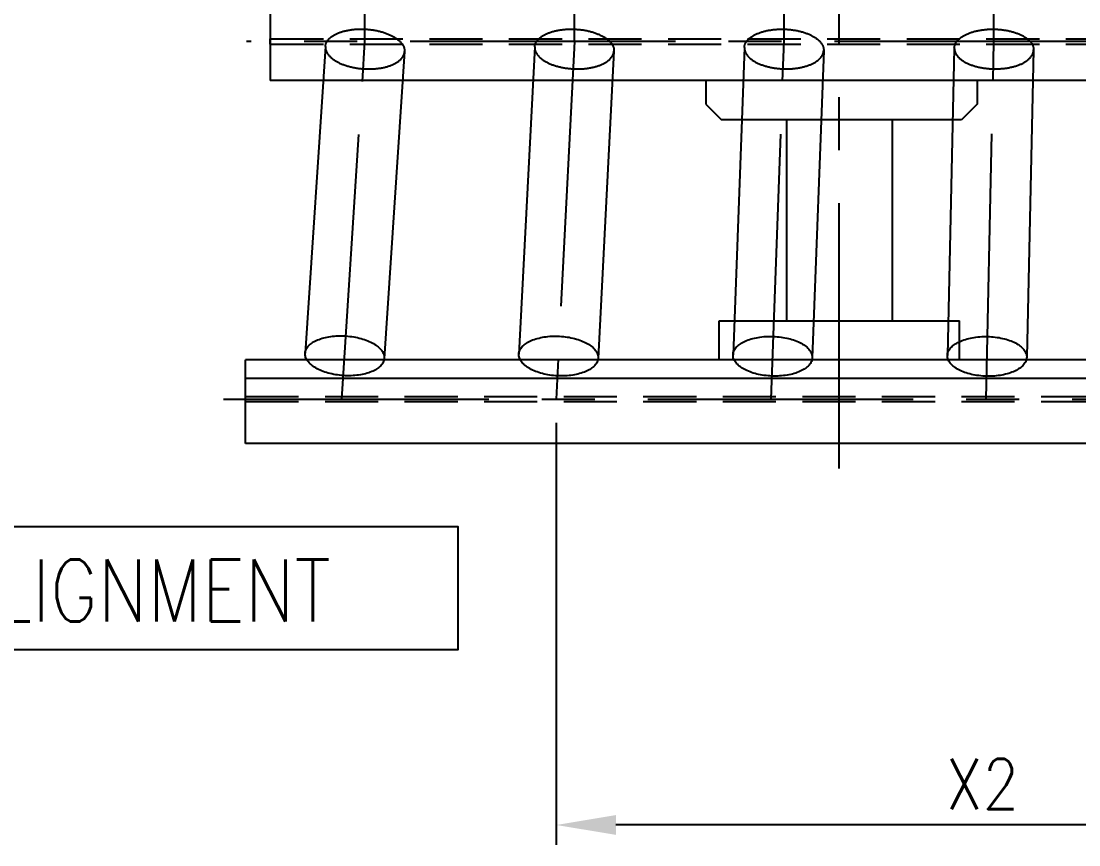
# Model space of a CAD drawing. Extents: x 0 to 13716, y 0 to 9144.
# Drawn here: x 7547 to 8560, y 2041 to 2830 of the extents above; entities that cross this region are included whole.
import ezdxf

# ---------------------------------------------------------------- set-up
doc = ezdxf.new("R2010")
doc.units = 0
doc.header["$LTSCALE"] = 8
for name, pattern in [('CENTER', [50.8, 31.75, -6.35, 6.35, -6.35]), ('HIDDEN', [9.525, 6.35, -3.175]), ('HIDDEN2', [4.7625, 3.175, -1.5875])]:
    doc.linetypes.add(name, pattern=pattern)
doc.layers.get('DEFPOINTS').update_dxf_attribs({"linetype": 'CONTINUOUS'})
for name, color, linetype in [('EMS_CL', 1, 'CENTER'), ('EMS_DIM', 3, 'CONTINUOUS'), ('EMS_HF', 3, 'HIDDEN2'), ('EMS_HIDDEN', 3, 'HIDDEN'), ('EMS_OBJECT', 2, 'CONTINUOUS'), ('EMS_TXT', 2, 'CONTINUOUS')]:
    doc.layers.add(name, color=color, linetype=linetype)
doc.styles.add('ROMANS', font='Romans', dxfattribs={"width": 0.85, "height": 48})
doc.dimstyles.get("Standard").update_dxf_attribs({"dimtxt": 2.5, "dimasz": 2.5, "dimexe": 1.25, "dimexo": 0.625, "dimtad": 1, "dimcen": 2.5, "dimazin": 3, "dimtfac": 1, "dimtmove": 0, "dimatfit": 3})

# ---------------------------------------------------------------- blocks, each defined once
blk = doc.blocks.new('*U240')
at = {"layer": 'EMS_DIM', "style": 'ROMANS', "width": 0.85}
blk.add_text('X2', height=48, dxfattribs=at).set_placement((8432.8, 2075.1))
blk = doc.blocks.new('*D56')
at = {"layer": 'DEFPOINTS', "color": 0}
for p in [(8059.5, 2467.7), (8883.9, 2467.7), (8059.5, 2059.8)]:
    blk.add_point(p, dxfattribs=at)
at = {"layer": 'EMS_DIM'}
for p, q in [((8059.5, 2444.9), (8059.5, 2040.8)), ((8883.9, 2444.9), (8883.9, 2040.8)), ((8826.7, 2059.8), (8116.6, 2059.8))]:
    blk.add_line(p, q, dxfattribs=at)
for points in [[(8116.6, 2069.3), (8116.6, 2050.3), (8059.5, 2059.8)], [(8826.7, 2069.3), (8826.7, 2050.3), (8883.9, 2059.8)]]:
    blk.add_solid(points, dxfattribs=at)
at = {"layer": 'EMS_OBJECT'}
blk.add_blockref('*U240', (0, 0), dxfattribs=at)

msp = doc.modelspace()

# ---------------------------------------------------------------- linework, layer by layer
at = {"layer": 'EMS_CL', "color": 252}
for p, q in [((8330.559, 2401.297), (8330.559, 4015.804)), ((9799.174, 2810.246), (7762.672, 2810.246)), ((7740.756, 2467.746), (9817.71, 2467.746))]:
    msp.add_line(p, q, dxfattribs=at)
at = {"layer": 'EMS_CL'}
for p, q in [((7876.213, 2810.246), (7876.213, 3605.246)), ((8076.752, 2810.246), (8076.752, 3605.246)), ((8277.612, 2810.246), (8277.612, 3605.246)), ((8478.699, 2810.246), (8478.699, 3605.246)), ((7854.051, 2467.746), (7876.213, 2810.246)), ((8076.752, 2810.246), (8059.454, 2467.746)), ((8265.184, 2467.746), (8277.612, 2810.246)), ((8471.148, 2467.746), (8478.699, 2810.246))]:
    msp.add_line(p, q, dxfattribs=at)
at = {"layer": 'EMS_DIM'}
for p, q in [((7838.296, 2805.49), (7818.873, 2511.683)), ((7914.13, 2800.477), (7894.707, 2506.669)), ((8038.803, 2804.941), (8023.629, 2510.884)), ((8114.702, 2801.025), (8099.528, 2506.968)), ((8239.638, 2804.391), (8228.729, 2510.145)), ((8315.586, 2801.575), (8304.677, 2507.329)), ((8440.709, 2803.839), (8434.078, 2509.465)), ((8516.69, 2802.127), (8510.058, 2507.753))]:
    msp.add_line(p, q, dxfattribs=at)
for points in [[(7838.3, 2805.49, 0), (7838.34, 2805.95, 0), (7838.4, 2806.42, 0), (7838.49, 2806.88, 0), (7838.6, 2807.34, 0), (7838.73, 2807.79, 0), (7838.89, 2808.24, 0), (7839.07, 2808.69, 0), (7839.27, 2809.14, 0), (7839.49, 2809.58, 0), (7839.74, 2810.02, 0), (7840, 2810.46, 0), (7840.29, 2810.89, 0), (7840.6, 2811.31, 0), (7840.93, 2811.73, 0), (7841.29, 2812.15, 0), (7841.66, 2812.55, 0), (7842.06, 2812.96, 0), (7842.47, 2813.36, 0), (7842.91, 2813.75, 0), (7843.36, 2814.13, 0), (7843.84, 2814.51, 0), (7844.33, 2814.88, 0), (7844.85, 2815.24, 0), (7845.38, 2815.6, 0), (7845.93, 2815.95, 0), (7846.5, 2816.29, 0), (7847.09, 2816.62, 0), (7847.7, 2816.95, 0), (7848.32, 2817.26, 0), (7848.96, 2817.57, 0), (7849.62, 2817.87, 0), (7850.29, 2818.16, 0), (7850.98, 2818.44, 0), (7851.68, 2818.71, 0), (7852.4, 2818.98, 0), (7853.13, 2819.23, 0), (7853.87, 2819.47, 0), (7854.63, 2819.7, 0), (7855.4, 2819.93, 0), (7856.19, 2820.14, 0), (7856.99, 2820.34, 0), (7857.79, 2820.53, 0), (7858.61, 2820.71, 0), (7859.44, 2820.88, 0), (7860.28, 2821.04, 0), (7861.13, 2821.19, 0), (7861.99, 2821.33, 0), (7862.86, 2821.46, 0), (7863.74, 2821.57, 0), (7864.62, 2821.68, 0), (7865.51, 2821.77, 0), (7866.41, 2821.85, 0), (7867.31, 2821.92, 0), (7868.22, 2821.98, 0), (7869.13, 2822.03, 0), (7870.05, 2822.07, 0), (7870.97, 2822.09, 0), (7871.89, 2822.1, 0), (7872.82, 2822.11, 0), (7873.74, 2822.1, 0), (7874.67, 2822.07, 0), (7875.6, 2822.04, 0), (7876.54, 2822, 0), (7877.47, 2821.94, 0), (7878.4, 2821.87, 0), (7879.33, 2821.8, 0), (7880.25, 2821.71, 0), (7881.18, 2821.6, 0), (7882.1, 2821.49, 0), (7883.02, 2821.37, 0), (7883.93, 2821.23, 0), (7884.84, 2821.09, 0), (7885.74, 2820.93, 0), (7886.64, 2820.76, 0), (7887.53, 2820.59, 0), (7888.42, 2820.4, 0), (7889.3, 2820.2, 0), (7890.17, 2819.99, 0), (7891.03, 2819.77, 0), (7891.88, 2819.54, 0), (7892.72, 2819.3, 0), (7893.56, 2819.05, 0), (7894.38, 2818.79, 0), (7895.19, 2818.52, 0), (7895.99, 2818.24, 0), (7896.78, 2817.96, 0), (7897.56, 2817.66, 0), (7898.32, 2817.35, 0), (7899.07, 2817.04, 0), (7899.81, 2816.72, 0), (7900.53, 2816.39, 0), (7901.24, 2816.05, 0), (7901.93, 2815.7, 0), (7902.61, 2815.35, 0), (7903.27, 2814.99, 0), (7903.91, 2814.62, 0), (7904.54, 2814.24, 0), (7905.15, 2813.86, 0), (7905.74, 2813.47, 0), (7906.32, 2813.07, 0), (7906.88, 2812.67, 0), (7907.42, 2812.26, 0), (7907.94, 2811.85, 0), (7908.44, 2811.43, 0), (7908.92, 2811.01, 0), (7909.38, 2810.58, 0), (7909.82, 2810.15, 0), (7910.24, 2809.71, 0), (7910.65, 2809.27, 0), (7911.03, 2808.82, 0), (7911.39, 2808.37, 0), (7911.72, 2807.92, 0), (7912.04, 2807.47, 0), (7912.34, 2807.01, 0), (7912.61, 2806.55, 0), (7912.86, 2806.09, 0), (7913.09, 2805.62, 0), (7913.3, 2805.16, 0), (7913.48, 2804.69, 0), (7913.65, 2804.22, 0), (7913.79, 2803.75, 0), (7913.9, 2803.29, 0), (7914, 2802.82, 0), (7914.07, 2802.35, 0), (7914.12, 2801.88, 0), (7914.15, 2801.41, 0), (7914.15, 2800.94, 0), (7914.13, 2800.48, 0)], [(8038.8, 2804.94, 0), (8038.84, 2805.41, 0), (8038.9, 2805.87, 0), (8038.98, 2806.33, 0), (8039.08, 2806.79, 0), (8039.21, 2807.25, 0), (8039.36, 2807.7, 0), (8039.53, 2808.16, 0), (8039.72, 2808.61, 0), (8039.94, 2809.05, 0), (8040.18, 2809.49, 0), (8040.44, 2809.93, 0), (8040.72, 2810.37, 0), (8041.03, 2810.79, 0), (8041.35, 2811.22, 0), (8041.7, 2811.64, 0), (8042.07, 2812.05, 0), (8042.46, 2812.46, 0), (8042.87, 2812.87, 0), (8043.3, 2813.26, 0), (8043.75, 2813.65, 0), (8044.22, 2814.04, 0), (8044.71, 2814.42, 0), (8045.21, 2814.79, 0), (8045.74, 2815.15, 0), (8046.29, 2815.51, 0), (8046.85, 2815.86, 0), (8047.44, 2816.2, 0), (8048.04, 2816.53, 0), (8048.66, 2816.86, 0), (8049.29, 2817.18, 0), (8049.94, 2817.49, 0), (8050.61, 2817.79, 0), (8051.29, 2818.08, 0), (8051.99, 2818.36, 0), (8052.71, 2818.63, 0), (8053.43, 2818.89, 0), (8054.18, 2819.15, 0), (8054.93, 2819.39, 0), (8055.7, 2819.62, 0), (8056.48, 2819.85, 0), (8057.28, 2820.06, 0), (8058.08, 2820.27, 0), (8058.9, 2820.46, 0), (8059.73, 2820.64, 0), (8060.56, 2820.81, 0), (8061.41, 2820.97, 0), (8062.27, 2821.12, 0), (8063.13, 2821.26, 0), (8064.01, 2821.39, 0), (8064.89, 2821.51, 0), (8065.78, 2821.61, 0), (8066.67, 2821.71, 0), (8067.57, 2821.79, 0), (8068.48, 2821.87, 0), (8069.39, 2821.93, 0), (8070.31, 2821.98, 0), (8071.23, 2822.01, 0), (8072.15, 2822.04, 0), (8073.08, 2822.05, 0), (8074.01, 2822.06, 0), (8074.94, 2822.05, 0), (8075.87, 2822.03, 0), (8076.8, 2822, 0), (8077.73, 2821.96, 0), (8078.66, 2821.9, 0), (8079.59, 2821.84, 0), (8080.52, 2821.76, 0), (8081.45, 2821.67, 0), (8082.37, 2821.58, 0), (8083.29, 2821.47, 0), (8084.21, 2821.34, 0), (8085.12, 2821.21, 0), (8086.02, 2821.07, 0), (8086.92, 2820.91, 0), (8087.82, 2820.75, 0), (8088.71, 2820.57, 0), (8089.59, 2820.39, 0), (8090.46, 2820.19, 0), (8091.32, 2819.98, 0), (8092.18, 2819.76, 0), (8093.03, 2819.54, 0), (8093.86, 2819.3, 0), (8094.69, 2819.05, 0), (8095.51, 2818.79, 0), (8096.31, 2818.53, 0), (8097.1, 2818.25, 0), (8097.88, 2817.97, 0), (8098.65, 2817.67, 0), (8099.4, 2817.37, 0), (8100.15, 2817.06, 0), (8100.87, 2816.74, 0), (8101.58, 2816.41, 0), (8102.28, 2816.07, 0), (8102.96, 2815.73, 0), (8103.63, 2815.38, 0), (8104.28, 2815.02, 0), (8104.91, 2814.65, 0), (8105.53, 2814.27, 0), (8106.13, 2813.89, 0), (8106.71, 2813.51, 0), (8107.27, 2813.11, 0), (8107.82, 2812.71, 0), (8108.34, 2812.31, 0), (8108.85, 2811.9, 0), (8109.34, 2811.48, 0), (8109.81, 2811.06, 0), (8110.25, 2810.63, 0), (8110.68, 2810.2, 0), (8111.09, 2809.77, 0), (8111.48, 2809.33, 0), (8111.84, 2808.88, 0), (8112.19, 2808.44, 0), (8112.51, 2807.99, 0), (8112.81, 2807.53, 0), (8113.09, 2807.08, 0), (8113.35, 2806.62, 0), (8113.59, 2806.16, 0), (8113.8, 2805.69, 0), (8113.99, 2805.23, 0), (8114.16, 2804.76, 0), (8114.31, 2804.3, 0), (8114.43, 2803.83, 0), (8114.54, 2803.36, 0), (8114.62, 2802.89, 0), (8114.67, 2802.43, 0), (8114.7, 2801.96, 0), (8114.71, 2801.49, 0), (8114.7, 2801.02, 0)], [(8239.64, 2804.39, 0), (8239.67, 2804.86, 0), (8239.72, 2805.32, 0), (8239.79, 2805.78, 0), (8239.89, 2806.25, 0), (8240.01, 2806.7, 0), (8240.15, 2807.16, 0), (8240.32, 2807.62, 0), (8240.5, 2808.07, 0), (8240.71, 2808.52, 0), (8240.95, 2808.96, 0), (8241.2, 2809.4, 0), (8241.48, 2809.84, 0), (8241.78, 2810.28, 0), (8242.09, 2810.71, 0), (8242.44, 2811.13, 0), (8242.8, 2811.55, 0), (8243.18, 2811.96, 0), (8243.58, 2812.37, 0), (8244.01, 2812.78, 0), (8244.45, 2813.18, 0), (8244.92, 2813.57, 0), (8245.4, 2813.95, 0), (8245.91, 2814.33, 0), (8246.43, 2814.7, 0), (8246.97, 2815.07, 0), (8247.53, 2815.42, 0), (8248.11, 2815.77, 0), (8248.7, 2816.12, 0), (8249.32, 2816.45, 0), (8249.95, 2816.78, 0), (8250.59, 2817.1, 0), (8251.26, 2817.4, 0), (8251.94, 2817.71, 0), (8252.63, 2818, 0), (8253.34, 2818.28, 0), (8254.07, 2818.55, 0), (8254.8, 2818.82, 0), (8255.56, 2819.07, 0), (8256.32, 2819.32, 0), (8257.1, 2819.55, 0), (8257.89, 2819.78, 0), (8258.69, 2819.99, 0), (8259.51, 2820.2, 0), (8260.33, 2820.39, 0), (8261.17, 2820.58, 0), (8262.01, 2820.75, 0), (8262.87, 2820.91, 0), (8263.73, 2821.06, 0), (8264.6, 2821.2, 0), (8265.48, 2821.33, 0), (8266.37, 2821.45, 0), (8267.26, 2821.56, 0), (8268.16, 2821.66, 0), (8269.07, 2821.74, 0), (8269.98, 2821.82, 0), (8270.89, 2821.88, 0), (8271.81, 2821.93, 0), (8272.74, 2821.97, 0), (8273.66, 2822, 0), (8274.59, 2822.02, 0), (8275.52, 2822.02, 0), (8276.45, 2822.02, 0), (8277.38, 2822, 0), (8278.32, 2821.97, 0), (8279.25, 2821.93, 0), (8280.18, 2821.88, 0), (8281.11, 2821.82, 0), (8282.03, 2821.74, 0), (8282.96, 2821.66, 0), (8283.88, 2821.56, 0), (8284.8, 2821.45, 0), (8285.71, 2821.33, 0), (8286.62, 2821.2, 0), (8287.52, 2821.06, 0), (8288.42, 2820.91, 0), (8289.31, 2820.74, 0), (8290.19, 2820.57, 0), (8291.07, 2820.39, 0), (8291.93, 2820.19, 0), (8292.79, 2819.99, 0), (8293.64, 2819.77, 0), (8294.48, 2819.55, 0), (8295.31, 2819.31, 0), (8296.13, 2819.06, 0), (8296.94, 2818.81, 0), (8297.74, 2818.55, 0), (8298.52, 2818.27, 0), (8299.29, 2817.99, 0), (8300.05, 2817.7, 0), (8300.8, 2817.4, 0), (8301.53, 2817.09, 0), (8302.25, 2816.77, 0), (8302.95, 2816.44, 0), (8303.63, 2816.11, 0), (8304.31, 2815.76, 0), (8304.96, 2815.41, 0), (8305.6, 2815.06, 0), (8306.22, 2814.69, 0), (8306.83, 2814.32, 0), (8307.41, 2813.94, 0), (8307.98, 2813.55, 0), (8308.53, 2813.16, 0), (8309.06, 2812.77, 0), (8309.58, 2812.36, 0), (8310.07, 2811.95, 0), (8310.54, 2811.54, 0), (8311, 2811.12, 0), (8311.43, 2810.69, 0), (8311.85, 2810.26, 0), (8312.24, 2809.83, 0), (8312.61, 2809.39, 0), (8312.96, 2808.95, 0), (8313.29, 2808.5, 0), (8313.6, 2808.05, 0), (8313.89, 2807.6, 0), (8314.15, 2807.15, 0), (8314.4, 2806.69, 0), (8314.62, 2806.23, 0), (8314.82, 2805.77, 0), (8314.99, 2805.31, 0), (8315.15, 2804.84, 0), (8315.28, 2804.38, 0), (8315.39, 2803.91, 0), (8315.47, 2803.44, 0), (8315.53, 2802.98, 0), (8315.57, 2802.51, 0), (8315.59, 2802.04, 0), (8315.59, 2801.58, 0)], [(8440.71, 2803.84, 0), (8440.73, 2804.3, 0), (8440.78, 2804.77, 0), (8440.84, 2805.23, 0), (8440.93, 2805.7, 0), (8441.05, 2806.16, 0), (8441.18, 2806.62, 0), (8441.34, 2807.07, 0), (8441.52, 2807.53, 0), (8441.73, 2807.98, 0), (8441.95, 2808.43, 0), (8442.2, 2808.87, 0), (8442.47, 2809.32, 0), (8442.76, 2809.75, 0), (8443.07, 2810.19, 0), (8443.41, 2810.62, 0), (8443.76, 2811.04, 0), (8444.14, 2811.46, 0), (8444.54, 2811.88, 0), (8444.96, 2812.29, 0), (8445.4, 2812.69, 0), (8445.86, 2813.09, 0), (8446.33, 2813.48, 0), (8446.83, 2813.87, 0), (8447.35, 2814.25, 0), (8447.89, 2814.62, 0), (8448.44, 2814.99, 0), (8449.01, 2815.34, 0), (8449.6, 2815.7, 0), (8450.21, 2816.04, 0), (8450.84, 2816.37, 0), (8451.48, 2816.7, 0), (8452.14, 2817.02, 0), (8452.81, 2817.33, 0), (8453.5, 2817.63, 0), (8454.21, 2817.93, 0), (8454.93, 2818.21, 0), (8455.66, 2818.48, 0), (8456.41, 2818.75, 0), (8457.17, 2819.01, 0), (8457.95, 2819.25, 0), (8458.74, 2819.49, 0), (8459.54, 2819.72, 0), (8460.35, 2819.93, 0), (8461.17, 2820.14, 0), (8462, 2820.33, 0), (8462.84, 2820.52, 0), (8463.7, 2820.7, 0), (8464.56, 2820.86, 0), (8465.43, 2821.01, 0), (8466.3, 2821.16, 0), (8467.19, 2821.29, 0), (8468.08, 2821.41, 0), (8468.98, 2821.52, 0), (8469.88, 2821.62, 0), (8470.79, 2821.7, 0), (8471.71, 2821.78, 0), (8472.63, 2821.85, 0), (8473.55, 2821.9, 0), (8474.47, 2821.94, 0), (8475.4, 2821.97, 0), (8476.33, 2821.99, 0), (8477.26, 2822, 0), (8478.19, 2821.99, 0), (8479.13, 2821.98, 0), (8480.06, 2821.95, 0), (8480.99, 2821.91, 0), (8481.92, 2821.86, 0), (8482.85, 2821.8, 0), (8483.77, 2821.73, 0), (8484.7, 2821.65, 0), (8485.62, 2821.55, 0), (8486.53, 2821.45, 0), (8487.44, 2821.33, 0), (8488.35, 2821.2, 0), (8489.24, 2821.06, 0), (8490.14, 2820.91, 0), (8491.02, 2820.75, 0), (8491.9, 2820.58, 0), (8492.77, 2820.4, 0), (8493.63, 2820.2, 0), (8494.49, 2820, 0), (8495.33, 2819.79, 0), (8496.16, 2819.57, 0), (8496.99, 2819.33, 0), (8497.8, 2819.09, 0), (8498.6, 2818.84, 0), (8499.39, 2818.57, 0), (8500.16, 2818.3, 0), (8500.92, 2818.02, 0), (8501.67, 2817.73, 0), (8502.41, 2817.43, 0), (8503.13, 2817.12, 0), (8503.84, 2816.81, 0), (8504.53, 2816.48, 0), (8505.21, 2816.15, 0), (8505.87, 2815.81, 0), (8506.51, 2815.46, 0), (8507.14, 2815.11, 0), (8507.75, 2814.74, 0), (8508.34, 2814.37, 0), (8508.91, 2814, 0), (8509.47, 2813.61, 0), (8510.01, 2813.22, 0), (8510.52, 2812.82, 0), (8511.02, 2812.42, 0), (8511.5, 2812.01, 0), (8511.97, 2811.6, 0), (8512.41, 2811.18, 0), (8512.83, 2810.76, 0), (8513.23, 2810.33, 0), (8513.6, 2809.9, 0), (8513.96, 2809.46, 0), (8514.3, 2809.02, 0), (8514.61, 2808.58, 0), (8514.91, 2808.13, 0), (8515.18, 2807.68, 0), (8515.43, 2807.22, 0), (8515.66, 2806.77, 0), (8515.86, 2806.31, 0), (8516.04, 2805.85, 0), (8516.2, 2805.39, 0), (8516.34, 2804.92, 0), (8516.46, 2804.46, 0), (8516.55, 2803.99, 0), (8516.62, 2803.53, 0), (8516.66, 2803.06, 0), (8516.69, 2802.59, 0), (8516.69, 2802.13, 0)], [(7818.87, 2511.68, 0), (7818.98, 2512.61, 0), (7819.18, 2513.53, 0), (7819.47, 2514.44, 0), (7819.85, 2515.33, 0), (7820.31, 2516.21, 0), (7820.87, 2517.08, 0), (7821.51, 2517.92, 0), (7822.24, 2518.75, 0), (7823.05, 2519.55, 0), (7823.94, 2520.32, 0), (7824.91, 2521.07, 0), (7825.96, 2521.79, 0), (7827.08, 2522.48, 0), (7828.27, 2523.14, 0), (7829.54, 2523.77, 0), (7830.86, 2524.35, 0), (7832.26, 2524.91, 0), (7833.7, 2525.42, 0), (7835.21, 2525.9, 0), (7836.77, 2526.33, 0), (7838.37, 2526.73, 0), (7840.02, 2527.08, 0), (7841.71, 2527.39, 0), (7843.44, 2527.65, 0), (7845.2, 2527.87, 0), (7846.98, 2528.05, 0), (7848.79, 2528.18, 0), (7850.62, 2528.26, 0), (7852.47, 2528.3, 0), (7854.32, 2528.29, 0), (7856.18, 2528.23, 0), (7858.04, 2528.13, 0), (7859.9, 2527.99, 0), (7861.75, 2527.8, 0), (7863.59, 2527.56, 0), (7865.42, 2527.28, 0), (7867.22, 2526.96, 0), (7869, 2526.59, 0), (7870.74, 2526.18, 0), (7872.46, 2525.73, 0), (7874.13, 2525.24, 0), (7875.77, 2524.71, 0), (7877.36, 2524.15, 0), (7878.9, 2523.55, 0), (7880.38, 2522.91, 0), (7881.81, 2522.24, 0), (7883.18, 2521.54, 0), (7884.49, 2520.81, 0), (7885.73, 2520.05, 0), (7886.9, 2519.27, 0), (7887.99, 2518.46, 0), (7889.01, 2517.62, 0), (7889.96, 2516.77, 0), (7890.82, 2515.9, 0), (7891.6, 2515.02, 0), (7892.3, 2514.12, 0), (7892.91, 2513.2, 0), (7893.44, 2512.28, 0), (7893.88, 2511.35, 0), (7894.22, 2510.42, 0), (7894.48, 2509.48, 0), (7894.65, 2508.54, 0), (7894.72, 2507.6, 0), (7894.71, 2506.67, 0), (7894.6, 2505.74, 0), (7894.4, 2504.82, 0), (7894.11, 2503.91, 0), (7893.73, 2503.02, 0), (7893.27, 2502.14, 0), (7892.71, 2501.27, 0), (7892.07, 2500.43, 0), (7891.34, 2499.6, 0), (7890.53, 2498.8, 0), (7889.64, 2498.03, 0), (7888.67, 2497.28, 0), (7887.62, 2496.56, 0), (7886.5, 2495.87, 0), (7885.31, 2495.21, 0), (7884.04, 2494.59, 0), (7882.72, 2494, 0), (7881.33, 2493.45, 0), (7879.88, 2492.93, 0), (7878.37, 2492.45, 0), (7876.81, 2492.02, 0), (7875.21, 2491.63, 0), (7873.56, 2491.27, 0), (7871.87, 2490.97, 0), (7870.14, 2490.7, 0), (7868.38, 2490.48, 0), (7866.6, 2490.31, 0), (7864.79, 2490.18, 0), (7862.96, 2490.09, 0), (7861.11, 2490.05, 0), (7859.26, 2490.06, 0), (7857.4, 2490.12, 0), (7855.54, 2490.22, 0), (7853.68, 2490.36, 0), (7851.83, 2490.55, 0), (7849.99, 2490.79, 0), (7848.16, 2491.07, 0), (7846.36, 2491.39, 0), (7844.58, 2491.76, 0), (7842.84, 2492.17, 0), (7841.12, 2492.62, 0), (7839.45, 2493.11, 0), (7837.81, 2493.64, 0), (7836.22, 2494.2, 0), (7834.68, 2494.81, 0), (7833.2, 2495.44, 0), (7831.77, 2496.11, 0), (7830.4, 2496.81, 0), (7829.09, 2497.54, 0), (7827.85, 2498.3, 0), (7826.68, 2499.09, 0), (7825.59, 2499.9, 0), (7824.57, 2500.73, 0), (7823.62, 2501.58, 0), (7822.76, 2502.45, 0), (7821.98, 2503.34, 0), (7821.28, 2504.24, 0), (7820.67, 2505.15, 0), (7820.14, 2506.07, 0), (7819.7, 2507, 0), (7819.36, 2507.94, 0), (7819.1, 2508.87, 0), (7818.93, 2509.81, 0), (7818.86, 2510.75, 0), (7818.87, 2511.68, 0)], [(8023.63, 2510.88, 0), (8023.72, 2511.81, 0), (8023.91, 2512.73, 0), (8024.18, 2513.65, 0), (8024.55, 2514.55, 0), (8025, 2515.44, 0), (8025.55, 2516.31, 0), (8026.18, 2517.16, 0), (8026.89, 2518, 0), (8027.69, 2518.81, 0), (8028.57, 2519.6, 0), (8029.53, 2520.36, 0), (8030.57, 2521.1, 0), (8031.68, 2521.8, 0), (8032.86, 2522.48, 0), (8034.12, 2523.12, 0), (8035.44, 2523.73, 0), (8036.82, 2524.3, 0), (8038.26, 2524.84, 0), (8039.76, 2525.33, 0), (8041.31, 2525.79, 0), (8042.91, 2526.21, 0), (8044.55, 2526.58, 0), (8046.24, 2526.92, 0), (8047.96, 2527.21, 0), (8049.72, 2527.45, 0), (8051.5, 2527.65, 0), (8053.31, 2527.81, 0), (8055.14, 2527.92, 0), (8056.98, 2527.98, 0), (8058.83, 2528, 0), (8060.69, 2527.97, 0), (8062.56, 2527.9, 0), (8064.42, 2527.78, 0), (8066.27, 2527.62, 0), (8068.12, 2527.41, 0), (8069.94, 2527.15, 0), (8071.75, 2526.86, 0), (8073.53, 2526.52, 0), (8075.29, 2526.13, 0), (8077.01, 2525.71, 0), (8078.69, 2525.24, 0), (8080.33, 2524.74, 0), (8081.93, 2524.19, 0), (8083.48, 2523.61, 0), (8084.97, 2523, 0), (8086.41, 2522.35, 0), (8087.79, 2521.67, 0), (8089.11, 2520.96, 0), (8090.35, 2520.22, 0), (8091.54, 2519.45, 0), (8092.64, 2518.66, 0), (8093.68, 2517.84, 0), (8094.63, 2517, 0), (8095.51, 2516.14, 0), (8096.3, 2515.27, 0), (8097.01, 2514.38, 0), (8097.64, 2513.47, 0), (8098.18, 2512.56, 0), (8098.63, 2511.64, 0), (8098.99, 2510.71, 0), (8099.26, 2509.77, 0), (8099.44, 2508.84, 0), (8099.53, 2507.9, 0), (8099.53, 2506.97, 0), (8099.43, 2506.04, 0), (8099.25, 2505.12, 0), (8098.97, 2504.2, 0), (8098.61, 2503.3, 0), (8098.15, 2502.42, 0), (8097.61, 2501.54, 0), (8096.98, 2500.69, 0), (8096.26, 2499.86, 0), (8095.47, 2499.04, 0), (8094.59, 2498.25, 0), (8093.63, 2497.49, 0), (8092.59, 2496.76, 0), (8091.48, 2496.05, 0), (8090.29, 2495.37, 0), (8089.04, 2494.73, 0), (8087.72, 2494.12, 0), (8086.34, 2493.55, 0), (8084.9, 2493.02, 0), (8083.4, 2492.52, 0), (8081.85, 2492.06, 0), (8080.25, 2491.64, 0), (8078.6, 2491.27, 0), (8076.92, 2490.94, 0), (8075.2, 2490.65, 0), (8073.44, 2490.4, 0), (8071.66, 2490.2, 0), (8069.85, 2490.04, 0), (8068.02, 2489.93, 0), (8066.18, 2489.87, 0), (8064.32, 2489.85, 0), (8062.46, 2489.88, 0), (8060.6, 2489.95, 0), (8058.74, 2490.07, 0), (8056.88, 2490.23, 0), (8055.04, 2490.44, 0), (8053.21, 2490.7, 0), (8051.41, 2491, 0), (8049.63, 2491.34, 0), (8047.87, 2491.72, 0), (8046.15, 2492.14, 0), (8044.47, 2492.61, 0), (8042.83, 2493.11, 0), (8041.23, 2493.66, 0), (8039.68, 2494.24, 0), (8038.19, 2494.85, 0), (8036.75, 2495.5, 0), (8035.37, 2496.18, 0), (8034.05, 2496.89, 0), (8032.8, 2497.63, 0), (8031.62, 2498.4, 0), (8030.51, 2499.2, 0), (8029.48, 2500.01, 0), (8028.52, 2500.85, 0), (8027.65, 2501.71, 0), (8026.85, 2502.58, 0), (8026.14, 2503.47, 0), (8025.52, 2504.38, 0), (8024.98, 2505.29, 0), (8024.53, 2506.21, 0), (8024.17, 2507.14, 0), (8023.9, 2508.08, 0), (8023.72, 2509.01, 0), (8023.63, 2509.95, 0), (8023.63, 2510.88, 0)], [(8228.73, 2510.14, 0), (8228.81, 2511.07, 0), (8228.98, 2512, 0), (8229.24, 2512.92, 0), (8229.6, 2513.82, 0), (8230.04, 2514.72, 0), (8230.57, 2515.6, 0), (8231.19, 2516.46, 0), (8231.89, 2517.3, 0), (8232.68, 2518.13, 0), (8233.55, 2518.93, 0), (8234.49, 2519.71, 0), (8235.52, 2520.46, 0), (8236.62, 2521.18, 0), (8237.8, 2521.87, 0), (8239.04, 2522.53, 0), (8240.35, 2523.16, 0), (8241.72, 2523.75, 0), (8243.16, 2524.31, 0), (8244.65, 2524.83, 0), (8246.19, 2525.31, 0), (8247.78, 2525.75, 0), (8249.42, 2526.15, 0), (8251.1, 2526.5, 0), (8252.82, 2526.82, 0), (8254.57, 2527.09, 0), (8256.35, 2527.31, 0), (8258.16, 2527.5, 0), (8259.99, 2527.63, 0), (8261.83, 2527.72, 0), (8263.68, 2527.77, 0), (8265.54, 2527.77, 0), (8267.41, 2527.72, 0), (8269.27, 2527.63, 0), (8271.13, 2527.49, 0), (8272.97, 2527.31, 0), (8274.8, 2527.08, 0), (8276.61, 2526.81, 0), (8278.4, 2526.5, 0), (8280.16, 2526.14, 0), (8281.89, 2525.74, 0), (8283.58, 2525.3, 0), (8285.22, 2524.82, 0), (8286.83, 2524.3, 0), (8288.39, 2523.74, 0), (8289.89, 2523.15, 0), (8291.34, 2522.52, 0), (8292.73, 2521.86, 0), (8294.05, 2521.17, 0), (8295.31, 2520.44, 0), (8296.5, 2519.69, 0), (8297.62, 2518.92, 0), (8298.67, 2518.11, 0), (8299.64, 2517.29, 0), (8300.53, 2516.45, 0), (8301.33, 2515.58, 0), (8302.06, 2514.7, 0), (8302.69, 2513.81, 0), (8303.25, 2512.9, 0), (8303.71, 2511.98, 0), (8304.08, 2511.06, 0), (8304.37, 2510.13, 0), (8304.56, 2509.2, 0), (8304.67, 2508.26, 0), (8304.68, 2507.33, 0), (8304.6, 2506.4, 0), (8304.43, 2505.47, 0), (8304.16, 2504.56, 0), (8303.81, 2503.65, 0), (8303.37, 2502.76, 0), (8302.84, 2501.88, 0), (8302.22, 2501.01, 0), (8301.52, 2500.17, 0), (8300.73, 2499.35, 0), (8299.86, 2498.54, 0), (8298.91, 2497.77, 0), (8297.89, 2497.02, 0), (8296.78, 2496.3, 0), (8295.61, 2495.6, 0), (8294.37, 2494.94, 0), (8293.06, 2494.32, 0), (8291.68, 2493.72, 0), (8290.25, 2493.17, 0), (8288.76, 2492.65, 0), (8287.22, 2492.17, 0), (8285.62, 2491.73, 0), (8283.98, 2491.33, 0), (8282.3, 2490.97, 0), (8280.58, 2490.66, 0), (8278.83, 2490.39, 0), (8277.05, 2490.16, 0), (8275.25, 2489.98, 0), (8273.42, 2489.84, 0), (8271.58, 2489.75, 0), (8269.72, 2489.7, 0), (8267.86, 2489.7, 0), (8266, 2489.75, 0), (8264.14, 2489.84, 0), (8262.28, 2489.98, 0), (8260.44, 2490.16, 0), (8258.6, 2490.39, 0), (8256.79, 2490.66, 0), (8255.01, 2490.98, 0), (8253.25, 2491.33, 0), (8251.52, 2491.73, 0), (8249.83, 2492.17, 0), (8248.18, 2492.66, 0), (8246.58, 2493.17, 0), (8245.02, 2493.73, 0), (8243.52, 2494.32, 0), (8242.07, 2494.95, 0), (8240.68, 2495.61, 0), (8239.35, 2496.31, 0), (8238.09, 2497.03, 0), (8236.9, 2497.78, 0), (8235.78, 2498.56, 0), (8234.74, 2499.36, 0), (8233.77, 2500.18, 0), (8232.88, 2501.03, 0), (8232.07, 2501.89, 0), (8231.35, 2502.77, 0), (8230.71, 2503.67, 0), (8230.16, 2504.57, 0), (8229.7, 2505.49, 0), (8229.32, 2506.41, 0), (8229.04, 2507.34, 0), (8228.84, 2508.28, 0), (8228.74, 2509.21, 0), (8228.73, 2510.14, 0)], [(8434.08, 2509.47, 0), (8434.14, 2510.4, 0), (8434.3, 2511.32, 0), (8434.55, 2512.24, 0), (8434.89, 2513.15, 0), (8435.32, 2514.05, 0), (8435.84, 2514.94, 0), (8436.44, 2515.81, 0), (8437.13, 2516.67, 0), (8437.91, 2517.5, 0), (8438.77, 2518.32, 0), (8439.7, 2519.11, 0), (8440.72, 2519.87, 0), (8441.81, 2520.61, 0), (8442.97, 2521.32, 0), (8444.21, 2522, 0), (8445.51, 2522.65, 0), (8446.87, 2523.26, 0), (8448.3, 2523.84, 0), (8449.78, 2524.38, 0), (8451.32, 2524.88, 0), (8452.9, 2525.34, 0), (8454.54, 2525.76, 0), (8456.21, 2526.15, 0), (8457.93, 2526.49, 0), (8459.67, 2526.78, 0), (8461.45, 2527.03, 0), (8463.25, 2527.24, 0), (8465.08, 2527.41, 0), (8466.92, 2527.52, 0), (8468.77, 2527.6, 0), (8470.63, 2527.62, 0), (8472.5, 2527.6, 0), (8474.36, 2527.54, 0), (8476.22, 2527.43, 0), (8478.07, 2527.27, 0), (8479.9, 2527.07, 0), (8481.71, 2526.83, 0), (8483.51, 2526.54, 0), (8485.27, 2526.21, 0), (8487, 2525.83, 0), (8488.7, 2525.41, 0), (8490.35, 2524.96, 0), (8491.97, 2524.46, 0), (8493.53, 2523.93, 0), (8495.04, 2523.36, 0), (8496.5, 2522.75, 0), (8497.9, 2522.11, 0), (8499.23, 2521.44, 0), (8500.5, 2520.73, 0), (8501.71, 2520, 0), (8502.84, 2519.24, 0), (8503.89, 2518.45, 0), (8504.87, 2517.64, 0), (8505.77, 2516.81, 0), (8506.59, 2515.96, 0), (8507.33, 2515.09, 0), (8507.98, 2514.2, 0), (8508.55, 2513.3, 0), (8509.02, 2512.39, 0), (8509.41, 2511.48, 0), (8509.71, 2510.55, 0), (8509.92, 2509.62, 0), (8510.03, 2508.69, 0), (8510.06, 2507.75, 0), (8509.99, 2506.82, 0), (8509.83, 2505.9, 0), (8509.58, 2504.98, 0), (8509.25, 2504.06, 0), (8508.82, 2503.16, 0), (8508.3, 2502.28, 0), (8507.69, 2501.4, 0), (8507, 2500.55, 0), (8506.23, 2499.71, 0), (8505.37, 2498.9, 0), (8504.43, 2498.11, 0), (8503.42, 2497.34, 0), (8502.33, 2496.61, 0), (8501.16, 2495.9, 0), (8499.93, 2495.22, 0), (8498.63, 2494.57, 0), (8497.26, 2493.96, 0), (8495.84, 2493.38, 0), (8494.36, 2492.84, 0), (8492.82, 2492.34, 0), (8491.23, 2491.88, 0), (8489.6, 2491.45, 0), (8487.92, 2491.07, 0), (8486.21, 2490.73, 0), (8484.46, 2490.44, 0), (8482.69, 2490.18, 0), (8480.88, 2489.98, 0), (8479.06, 2489.81, 0), (8477.22, 2489.69, 0), (8475.37, 2489.62, 0), (8473.5, 2489.59, 0), (8471.64, 2489.61, 0), (8469.78, 2489.68, 0), (8467.92, 2489.79, 0), (8466.07, 2489.95, 0), (8464.24, 2490.15, 0), (8462.42, 2490.39, 0), (8460.63, 2490.68, 0), (8458.87, 2491.01, 0), (8457.13, 2491.39, 0), (8455.44, 2491.8, 0), (8453.78, 2492.26, 0), (8452.17, 2492.76, 0), (8450.61, 2493.29, 0), (8449.09, 2493.86, 0), (8447.64, 2494.47, 0), (8446.24, 2495.11, 0), (8444.9, 2495.78, 0), (8443.63, 2496.49, 0), (8442.43, 2497.22, 0), (8441.3, 2497.98, 0), (8440.24, 2498.77, 0), (8439.26, 2499.58, 0), (8438.36, 2500.41, 0), (8437.54, 2501.26, 0), (8436.81, 2502.13, 0), (8436.15, 2503.02, 0), (8435.59, 2503.91, 0), (8435.11, 2504.82, 0), (8434.72, 2505.74, 0), (8434.43, 2506.67, 0), (8434.22, 2507.6, 0), (8434.1, 2508.53, 0), (8434.08, 2509.47, 0)]]:
    msp.add_polyline3d(points, dxfattribs=at)
at = {"layer": 'EMS_HF'}
for points in [[(7838.3, 2805.49, 0), (7838.28, 2805.02, 0), (7838.28, 2804.56, 0), (7838.31, 2804.09, 0), (7838.36, 2803.62, 0), (7838.43, 2803.15, 0), (7838.52, 2802.68, 0), (7838.64, 2802.21, 0), (7838.78, 2801.74, 0), (7838.94, 2801.28, 0), (7839.13, 2800.81, 0), (7839.34, 2800.34, 0), (7839.56, 2799.88, 0), (7839.82, 2799.42, 0), (7840.09, 2798.96, 0), (7840.39, 2798.5, 0), (7840.7, 2798.04, 0), (7841.04, 2797.59, 0), (7841.4, 2797.14, 0), (7841.78, 2796.7, 0), (7842.18, 2796.26, 0), (7842.6, 2795.82, 0), (7843.05, 2795.39, 0), (7843.51, 2794.96, 0), (7843.99, 2794.53, 0), (7844.49, 2794.12, 0), (7845.01, 2793.7, 0), (7845.55, 2793.3, 0), (7846.11, 2792.89, 0), (7846.68, 2792.5, 0), (7847.28, 2792.11, 0), (7847.89, 2791.73, 0), (7848.52, 2791.35, 0), (7849.16, 2790.98, 0), (7849.82, 2790.62, 0), (7850.5, 2790.26, 0), (7851.19, 2789.92, 0), (7851.9, 2789.58, 0), (7852.62, 2789.25, 0), (7853.36, 2788.93, 0), (7854.11, 2788.61, 0), (7854.87, 2788.31, 0), (7855.64, 2788.01, 0), (7856.43, 2787.72, 0), (7857.23, 2787.44, 0), (7858.05, 2787.18, 0), (7858.87, 2786.92, 0), (7859.7, 2786.67, 0), (7860.54, 2786.43, 0), (7861.4, 2786.2, 0), (7862.26, 2785.98, 0), (7863.13, 2785.77, 0), (7864.01, 2785.57, 0), (7864.89, 2785.38, 0), (7865.78, 2785.2, 0), (7866.68, 2785.03, 0), (7867.59, 2784.88, 0), (7868.5, 2784.73, 0), (7869.41, 2784.6, 0), (7870.33, 2784.47, 0), (7871.25, 2784.36, 0), (7872.17, 2784.26, 0), (7873.1, 2784.17, 0), (7874.03, 2784.09, 0), (7874.96, 2784.02, 0), (7875.89, 2783.97, 0), (7876.82, 2783.92, 0), (7877.75, 2783.89, 0), (7878.68, 2783.87, 0), (7879.61, 2783.86, 0), (7880.54, 2783.86, 0), (7881.46, 2783.88, 0), (7882.38, 2783.9, 0), (7883.3, 2783.94, 0), (7884.21, 2783.98, 0), (7885.12, 2784.04, 0), (7886.02, 2784.11, 0), (7886.92, 2784.2, 0), (7887.81, 2784.29, 0), (7888.69, 2784.39, 0), (7889.57, 2784.51, 0), (7890.43, 2784.64, 0), (7891.29, 2784.77, 0), (7892.14, 2784.92, 0), (7892.98, 2785.08, 0), (7893.81, 2785.25, 0), (7894.63, 2785.43, 0), (7895.44, 2785.62, 0), (7896.24, 2785.83, 0), (7897.02, 2786.04, 0), (7897.79, 2786.26, 0), (7898.55, 2786.5, 0), (7899.3, 2786.74, 0), (7900.03, 2786.99, 0), (7900.75, 2787.25, 0), (7901.45, 2787.52, 0), (7902.14, 2787.81, 0), (7902.81, 2788.1, 0), (7903.47, 2788.39, 0), (7904.11, 2788.7, 0), (7904.73, 2789.02, 0), (7905.33, 2789.34, 0), (7905.92, 2789.68, 0), (7906.49, 2790.02, 0), (7907.04, 2790.37, 0), (7907.58, 2790.72, 0), (7908.09, 2791.09, 0), (7908.59, 2791.46, 0), (7909.06, 2791.84, 0), (7909.52, 2792.22, 0), (7909.95, 2792.61, 0), (7910.37, 2793.01, 0), (7910.76, 2793.41, 0), (7911.14, 2793.82, 0), (7911.49, 2794.24, 0), (7911.82, 2794.66, 0), (7912.13, 2795.08, 0), (7912.42, 2795.51, 0), (7912.69, 2795.95, 0), (7912.93, 2796.38, 0), (7913.16, 2796.83, 0), (7913.36, 2797.27, 0), (7913.54, 2797.72, 0), (7913.69, 2798.17, 0), (7913.82, 2798.63, 0), (7913.94, 2799.09, 0), (7914.02, 2799.55, 0), (7914.09, 2800.01, 0), (7914.13, 2800.48, 0)], [(8038.8, 2804.94, 0), (8038.79, 2804.48, 0), (8038.8, 2804.01, 0), (8038.83, 2803.54, 0), (8038.89, 2803.07, 0), (8038.97, 2802.6, 0), (8039.07, 2802.14, 0), (8039.19, 2801.67, 0), (8039.34, 2801.2, 0), (8039.51, 2800.74, 0), (8039.7, 2800.27, 0), (8039.92, 2799.81, 0), (8040.15, 2799.35, 0), (8040.41, 2798.89, 0), (8040.69, 2798.43, 0), (8040.99, 2797.98, 0), (8041.32, 2797.53, 0), (8041.66, 2797.08, 0), (8042.03, 2796.64, 0), (8042.41, 2796.2, 0), (8042.82, 2795.77, 0), (8043.25, 2795.33, 0), (8043.7, 2794.91, 0), (8044.17, 2794.49, 0), (8044.65, 2794.07, 0), (8045.16, 2793.66, 0), (8045.69, 2793.25, 0), (8046.23, 2792.85, 0), (8046.8, 2792.46, 0), (8047.38, 2792.07, 0), (8047.98, 2791.69, 0), (8048.59, 2791.32, 0), (8049.23, 2790.95, 0), (8049.88, 2790.59, 0), (8050.54, 2790.24, 0), (8051.22, 2789.89, 0), (8051.92, 2789.56, 0), (8052.63, 2789.23, 0), (8053.36, 2788.91, 0), (8054.1, 2788.6, 0), (8054.85, 2788.29, 0), (8055.62, 2788, 0), (8056.4, 2787.71, 0), (8057.2, 2787.44, 0), (8058, 2787.17, 0), (8058.82, 2786.91, 0), (8059.64, 2786.67, 0), (8060.48, 2786.43, 0), (8061.33, 2786.2, 0), (8062.18, 2785.98, 0), (8063.05, 2785.78, 0), (8063.92, 2785.58, 0), (8064.8, 2785.39, 0), (8065.69, 2785.22, 0), (8066.58, 2785.05, 0), (8067.48, 2784.9, 0), (8068.39, 2784.76, 0), (8069.3, 2784.62, 0), (8070.22, 2784.5, 0), (8071.14, 2784.39, 0), (8072.06, 2784.29, 0), (8072.98, 2784.2, 0), (8073.91, 2784.13, 0), (8074.84, 2784.06, 0), (8075.77, 2784.01, 0), (8076.7, 2783.97, 0), (8077.64, 2783.94, 0), (8078.57, 2783.92, 0), (8079.5, 2783.91, 0), (8080.43, 2783.91, 0), (8081.35, 2783.93, 0), (8082.28, 2783.95, 0), (8083.2, 2783.99, 0), (8084.11, 2784.04, 0), (8085.02, 2784.1, 0), (8085.93, 2784.17, 0), (8086.83, 2784.26, 0), (8087.73, 2784.35, 0), (8088.62, 2784.46, 0), (8089.5, 2784.58, 0), (8090.37, 2784.7, 0), (8091.24, 2784.84, 0), (8092.09, 2784.99, 0), (8092.94, 2785.15, 0), (8093.78, 2785.33, 0), (8094.61, 2785.51, 0), (8095.42, 2785.7, 0), (8096.23, 2785.9, 0), (8097.02, 2786.12, 0), (8097.8, 2786.34, 0), (8098.57, 2786.58, 0), (8099.33, 2786.82, 0), (8100.07, 2787.07, 0), (8100.8, 2787.34, 0), (8101.51, 2787.61, 0), (8102.21, 2787.89, 0), (8102.89, 2788.18, 0), (8103.56, 2788.48, 0), (8104.21, 2788.79, 0), (8104.85, 2789.11, 0), (8105.47, 2789.43, 0), (8106.07, 2789.77, 0), (8106.65, 2790.11, 0), (8107.22, 2790.46, 0), (8107.76, 2790.81, 0), (8108.29, 2791.18, 0), (8108.8, 2791.55, 0), (8109.29, 2791.93, 0), (8109.76, 2792.31, 0), (8110.21, 2792.7, 0), (8110.64, 2793.1, 0), (8111.05, 2793.5, 0), (8111.44, 2793.91, 0), (8111.81, 2794.33, 0), (8112.15, 2794.75, 0), (8112.48, 2795.17, 0), (8112.78, 2795.6, 0), (8113.07, 2796.04, 0), (8113.33, 2796.47, 0), (8113.57, 2796.92, 0), (8113.78, 2797.36, 0), (8113.98, 2797.81, 0), (8114.15, 2798.26, 0), (8114.3, 2798.72, 0), (8114.42, 2799.17, 0), (8114.53, 2799.63, 0), (8114.61, 2800.1, 0), (8114.67, 2800.56, 0), (8114.7, 2801.02, 0)], [(8239.64, 2804.39, 0), (8239.63, 2803.92, 0), (8239.65, 2803.46, 0), (8239.69, 2802.99, 0), (8239.75, 2802.52, 0), (8239.84, 2802.06, 0), (8239.95, 2801.59, 0), (8240.08, 2801.12, 0), (8240.23, 2800.66, 0), (8240.41, 2800.2, 0), (8240.6, 2799.74, 0), (8240.83, 2799.28, 0), (8241.07, 2798.82, 0), (8241.33, 2798.36, 0), (8241.62, 2797.91, 0), (8241.93, 2797.46, 0), (8242.26, 2797.02, 0), (8242.61, 2796.58, 0), (8242.98, 2796.14, 0), (8243.38, 2795.7, 0), (8243.79, 2795.27, 0), (8244.22, 2794.85, 0), (8244.68, 2794.43, 0), (8245.15, 2794.01, 0), (8245.65, 2793.61, 0), (8246.16, 2793.2, 0), (8246.69, 2792.8, 0), (8247.24, 2792.41, 0), (8247.81, 2792.03, 0), (8248.4, 2791.65, 0), (8249, 2791.28, 0), (8249.62, 2790.91, 0), (8250.26, 2790.55, 0), (8250.92, 2790.2, 0), (8251.59, 2789.86, 0), (8252.28, 2789.53, 0), (8252.98, 2789.2, 0), (8253.69, 2788.88, 0), (8254.43, 2788.57, 0), (8255.17, 2788.27, 0), (8255.93, 2787.98, 0), (8256.7, 2787.7, 0), (8257.49, 2787.42, 0), (8258.28, 2787.16, 0), (8259.09, 2786.9, 0), (8259.91, 2786.66, 0), (8260.74, 2786.42, 0), (8261.58, 2786.2, 0), (8262.43, 2785.98, 0), (8263.29, 2785.78, 0), (8264.16, 2785.58, 0), (8265.03, 2785.4, 0), (8265.91, 2785.22, 0), (8266.81, 2785.06, 0), (8267.7, 2784.91, 0), (8268.6, 2784.77, 0), (8269.51, 2784.64, 0), (8270.43, 2784.52, 0), (8271.34, 2784.41, 0), (8272.26, 2784.31, 0), (8273.19, 2784.23, 0), (8274.12, 2784.15, 0), (8275.05, 2784.09, 0), (8275.98, 2784.04, 0), (8276.91, 2784, 0), (8277.84, 2783.97, 0), (8278.77, 2783.95, 0), (8279.7, 2783.94, 0), (8280.63, 2783.95, 0), (8281.56, 2783.97, 0), (8282.49, 2784, 0), (8283.41, 2784.04, 0), (8284.33, 2784.09, 0), (8285.24, 2784.15, 0), (8286.16, 2784.22, 0), (8287.06, 2784.31, 0), (8287.96, 2784.41, 0), (8288.85, 2784.51, 0), (8289.74, 2784.63, 0), (8290.62, 2784.76, 0), (8291.49, 2784.9, 0), (8292.36, 2785.05, 0), (8293.21, 2785.22, 0), (8294.06, 2785.39, 0), (8294.89, 2785.57, 0), (8295.72, 2785.77, 0), (8296.53, 2785.97, 0), (8297.33, 2786.19, 0), (8298.12, 2786.41, 0), (8298.9, 2786.65, 0), (8299.67, 2786.89, 0), (8300.42, 2787.15, 0), (8301.16, 2787.41, 0), (8301.88, 2787.69, 0), (8302.59, 2787.97, 0), (8303.29, 2788.26, 0), (8303.97, 2788.56, 0), (8304.63, 2788.87, 0), (8305.28, 2789.19, 0), (8305.91, 2789.52, 0), (8306.52, 2789.85, 0), (8307.12, 2790.19, 0), (8307.69, 2790.54, 0), (8308.25, 2790.9, 0), (8308.79, 2791.26, 0), (8309.32, 2791.64, 0), (8309.82, 2792.01, 0), (8310.31, 2792.4, 0), (8310.77, 2792.79, 0), (8311.21, 2793.19, 0), (8311.64, 2793.59, 0), (8312.04, 2794, 0), (8312.43, 2794.42, 0), (8312.79, 2794.84, 0), (8313.13, 2795.26, 0), (8313.45, 2795.69, 0), (8313.75, 2796.12, 0), (8314.02, 2796.56, 0), (8314.28, 2797, 0), (8314.51, 2797.45, 0), (8314.72, 2797.9, 0), (8314.91, 2798.35, 0), (8315.07, 2798.8, 0), (8315.21, 2799.26, 0), (8315.33, 2799.72, 0), (8315.43, 2800.18, 0), (8315.51, 2800.65, 0), (8315.56, 2801.11, 0), (8315.59, 2801.58, 0)], [(8440.71, 2803.84, 0), (8440.71, 2803.37, 0), (8440.73, 2802.91, 0), (8440.78, 2802.44, 0), (8440.85, 2801.97, 0), (8440.94, 2801.51, 0), (8441.06, 2801.04, 0), (8441.2, 2800.58, 0), (8441.36, 2800.12, 0), (8441.54, 2799.66, 0), (8441.74, 2799.2, 0), (8441.97, 2798.74, 0), (8442.22, 2798.29, 0), (8442.49, 2797.84, 0), (8442.79, 2797.39, 0), (8443.1, 2796.95, 0), (8443.44, 2796.5, 0), (8443.79, 2796.07, 0), (8444.17, 2795.64, 0), (8444.57, 2795.21, 0), (8444.99, 2794.78, 0), (8445.43, 2794.37, 0), (8445.89, 2793.95, 0), (8446.37, 2793.54, 0), (8446.87, 2793.14, 0), (8447.39, 2792.75, 0), (8447.93, 2792.36, 0), (8448.49, 2791.97, 0), (8449.06, 2791.59, 0), (8449.65, 2791.22, 0), (8450.26, 2790.86, 0), (8450.89, 2790.51, 0), (8451.53, 2790.16, 0), (8452.19, 2789.82, 0), (8452.87, 2789.48, 0), (8453.56, 2789.16, 0), (8454.27, 2788.84, 0), (8454.99, 2788.53, 0), (8455.72, 2788.24, 0), (8456.47, 2787.95, 0), (8457.24, 2787.66, 0), (8458.01, 2787.39, 0), (8458.8, 2787.13, 0), (8459.6, 2786.88, 0), (8460.41, 2786.63, 0), (8461.24, 2786.4, 0), (8462.07, 2786.18, 0), (8462.91, 2785.96, 0), (8463.77, 2785.76, 0), (8464.63, 2785.57, 0), (8465.5, 2785.39, 0), (8466.38, 2785.22, 0), (8467.26, 2785.05, 0), (8468.15, 2784.9, 0), (8469.05, 2784.77, 0), (8469.96, 2784.64, 0), (8470.87, 2784.52, 0), (8471.78, 2784.41, 0), (8472.7, 2784.32, 0), (8473.62, 2784.24, 0), (8474.55, 2784.16, 0), (8475.48, 2784.1, 0), (8476.41, 2784.05, 0), (8477.34, 2784.01, 0), (8478.27, 2783.99, 0), (8479.2, 2783.97, 0), (8480.14, 2783.97, 0), (8481.07, 2783.98, 0), (8482, 2784, 0), (8482.93, 2784.03, 0), (8483.85, 2784.07, 0), (8484.77, 2784.12, 0), (8485.69, 2784.19, 0), (8486.61, 2784.26, 0), (8487.52, 2784.35, 0), (8488.42, 2784.45, 0), (8489.32, 2784.56, 0), (8490.21, 2784.68, 0), (8491.09, 2784.81, 0), (8491.97, 2784.95, 0), (8492.84, 2785.11, 0), (8493.7, 2785.27, 0), (8494.56, 2785.45, 0), (8495.4, 2785.63, 0), (8496.23, 2785.83, 0), (8497.05, 2786.03, 0), (8497.86, 2786.25, 0), (8498.66, 2786.48, 0), (8499.45, 2786.71, 0), (8500.22, 2786.96, 0), (8500.99, 2787.22, 0), (8501.73, 2787.48, 0), (8502.47, 2787.76, 0), (8503.19, 2788.04, 0), (8503.9, 2788.33, 0), (8504.59, 2788.64, 0), (8505.26, 2788.95, 0), (8505.92, 2789.27, 0), (8506.56, 2789.59, 0), (8507.19, 2789.93, 0), (8507.79, 2790.27, 0), (8508.39, 2790.62, 0), (8508.96, 2790.98, 0), (8509.51, 2791.35, 0), (8510.05, 2791.72, 0), (8510.57, 2792.1, 0), (8511.06, 2792.48, 0), (8511.54, 2792.88, 0), (8512, 2793.27, 0), (8512.44, 2793.68, 0), (8512.86, 2794.09, 0), (8513.26, 2794.5, 0), (8513.63, 2794.92, 0), (8513.99, 2795.35, 0), (8514.32, 2795.78, 0), (8514.64, 2796.21, 0), (8514.93, 2796.65, 0), (8515.2, 2797.09, 0), (8515.45, 2797.54, 0), (8515.67, 2797.99, 0), (8515.88, 2798.44, 0), (8516.06, 2798.89, 0), (8516.22, 2799.35, 0), (8516.35, 2799.81, 0), (8516.46, 2800.27, 0), (8516.56, 2800.73, 0), (8516.62, 2801.2, 0), (8516.67, 2801.66, 0), (8516.69, 2802.13, 0)]]:
    msp.add_polyline3d(points, dxfattribs=at)
at = {"layer": 'EMS_HIDDEN', "color": 252}
for p, q in [((7785.562, 2812.746), (9775.557, 2812.746)), ((7785.562, 2807.746), (9775.557, 2807.746)), ((7761.821, 2470.246), (9799.298, 2470.246)), ((7761.821, 2465.246), (9799.298, 2465.246))]:
    msp.add_line(p, q, dxfattribs=at)
at = {"layer": 'EMS_OBJECT', "color": 252}
for p, q in [((7785.562, 2847.746), (7785.562, 2772.746)), ((7785.562, 2812.746), (7785.562, 2812.746)), ((7785.562, 2807.746), (7785.562, 2812.746)), ((7785.562, 2807.746), (7785.562, 2807.746)), ((9775.557, 2772.746), (7785.562, 2772.746)), ((8202.625, 2772.746), (8202.625, 2750.246)), ((8462.625, 2772.746), (8462.625, 2750.246)), ((8202.625, 2750.246), (8217.625, 2735.246)), ((8462.625, 2750.246), (8447.625, 2735.246)), ((8447.625, 2735.246), (8217.625, 2735.246)), ((8279.809, 2735.246), (8279.809, 2542.746)), ((8381.309, 2735.246), (8381.309, 2542.746)), ((8215.559, 2542.746), (8445.559, 2542.746)), ((8215.559, 2505.246), (8215.559, 2542.746)), ((8445.559, 2505.246), (8445.559, 2542.746)), ((9799.298, 2505.246), (7761.821, 2505.246)), ((7761.821, 2425.246), (7761.821, 2505.246)), ((7761.821, 2487.746), (9799.298, 2487.746)), ((9799.298, 2425.246), (7761.821, 2425.246))]:
    msp.add_line(p, q, dxfattribs=at)
at = {"layer": 'EMS_TXT'}
msp.add_lwpolyline([(7231.735, 2345.805), (7965.103, 2345.805), (7965.103, 2227.625), (7231.735, 2227.625)], close=True, dxfattribs=at)

# ---------------------------------------------------------------- texts
at = {"layer": 'EMS_TXT', "color": 7, "style": 'ROMANS', "width": 0.85}
msp.add_text('IDLER ALIGNMENT', height=59.53125, dxfattribs=at).set_placement((7260.213, 2254.544))

# ---------------------------------------------------------------- dimensions: what is measured, and where the dimension line sits
at = {"layer": 'EMS_DIM'}
dim = msp.add_linear_dim(base=(8059.454, 2059.822), p1=(8883.867, 2467.746), p2=(8059.454, 2467.746), text='X2', dimstyle='Standard', dxfattribs=at)
dim.commit()
dim.dimension.update_dxf_attribs({"geometry": '*D56', "text_midpoint": (8471.66, 2099.062)})

doc.saveas('drawing.dxf')
